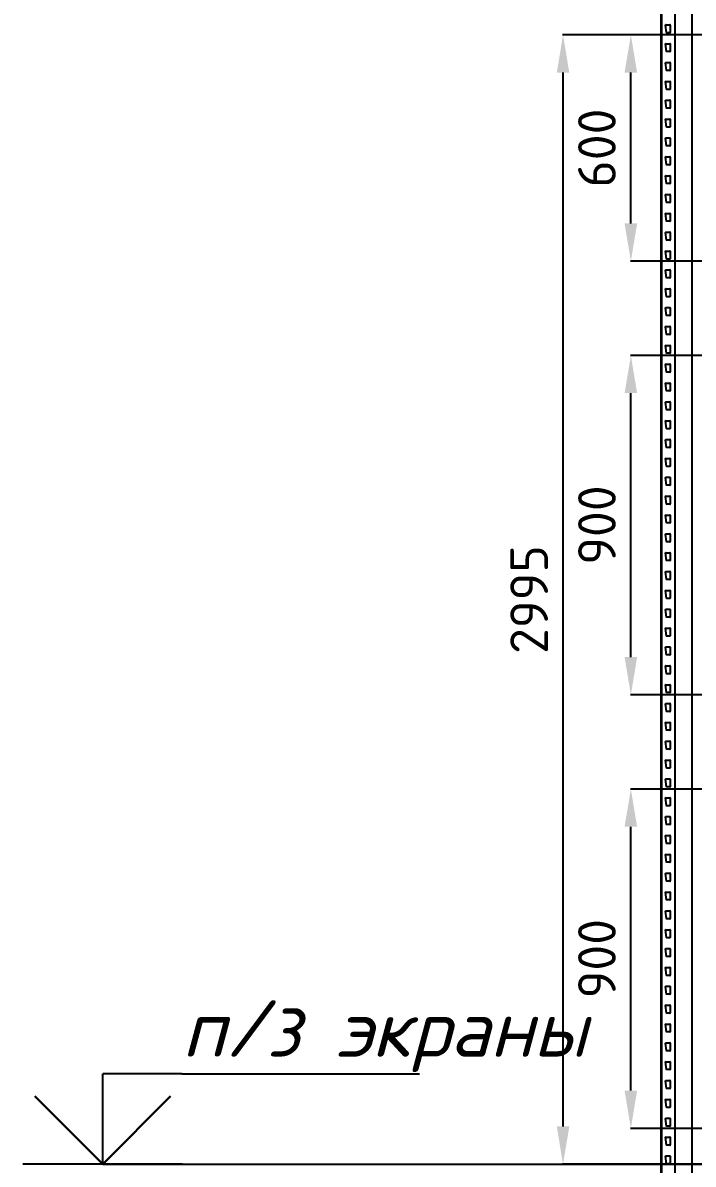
# Model space of a CAD drawing. Header units: millimetres. Extents: x 2140 to 223837, y 2113 to 170313.
# Drawn here: x 188078 to 189856, y 117609 to 120636 of the extents above; entities that cross this region are included whole.
import ezdxf
from ezdxf import colors
from ezdxf.entities.mleader import LeaderData, LeaderLine
from ezdxf.enums import TextEntityAlignment as Align
from ezdxf.math import Vec2, Vec3

# ---------------------------------------------------------------- set-up
doc = ezdxf.new("R2010")
doc.units = ezdxf.units.MM
for name, color, linetype in [('0_ANNOT_Dimensions', 7, 'Continuous'), ('2.Стойка', 7, 'Continuous'), ('Аннотации', 7, 'Continuous')]:
    doc.layers.add(name, color=color, linetype=linetype)
doc.styles.add('HILTI', font='isocpeui.ttf')
doc.styles.get("Standard").update_dxf_attribs({"font": 'isocpeur.ttf'})
doc.dimstyles.new('100', dxfattribs={"dimtxt": 100, "dimasz": 100, "dimexe": 1, "dimexo": 10, "dimgap": 40, "dimtad": 1, "dimdec": 0, "dimzin": 0, "dimdsep": 46, "dimtxsty": 'Standard', "dimcen": 0.09, "dimadec": 0, "dimazin": 0, "dimtfac": 1, "dimtdec": 0, "dimtofl": 0, "dimtmove": 0, "dimatfit": 3, "dimfxl": 1, "dimtolj": 1, "dimtzin": 0, "dimarcsym": 0})

# ---------------------------------------------------------------- blocks, each defined once
blk = doc.blocks.new('*U491')
at = {"layer": '2.Стойка', "color": 0, "linetype": 'ByBlock'}
for p, q in [((-120, 0), (-120, 12200)), ((-118, 0), (-118, 12200)), ((-82.7, 0), (-82.7, 12200)), ((-37.3, 0), (-37.3, 12200)), ((-106.1, 10880.5), (-108, 10900.5)), ((-107.5, 10901), (-96.5, 10901)), ((-96, 10900.5), (-96, 10880.5)), ((-120, 10870.5), (-118, 10870.5)), ((-96.5, 10880), (-105.6, 10880)), ((-122, 10865), (-118, 10865)), ((-120, 10859.5), (-118, 10859.5)), ((-106.1, 10830.5), (-108, 10850.5)), ((-107.5, 10851), (-96.5, 10851)), ((-96, 10850.5), (-96, 10830.5)), ((-122, 10815), (-118, 10815)), ((-120, 10820.5), (-118, 10820.5)), ((-120, 10809.5), (-118, 10809.5)), ((-96.5, 10830), (-105.6, 10830)), ((-106.1, 10780.5), (-108, 10800.5)), ((-107.5, 10801), (-96.5, 10801)), ((-96.5, 10780), (-105.6, 10780)), ((-96, 10800.5), (-96, 10780.5)), ((-122, 10765), (-118, 10765)), ((-120, 10770.5), (-118, 10770.5)), ((-120, 10759.5), (-118, 10759.5)), ((-106.1, 10730.5), (-108, 10750.5)), ((-107.5, 10751), (-96.5, 10751)), ((-96, 10750.5), (-96, 10730.5)), ((-120, 10720.5), (-118, 10720.5)), ((-96.5, 10730), (-105.6, 10730)), ((-122, 10715), (-118, 10715)), ((-120, 10709.5), (-118, 10709.5)), ((-106.1, 10680.5), (-108, 10700.5)), ((-107.5, 10701), (-96.5, 10701)), ((-96, 10700.5), (-96, 10680.5)), ((-122, 10665), (-118, 10665)), ((-120, 10670.5), (-118, 10670.5)), ((-120, 10659.5), (-118, 10659.5)), ((-96.5, 10680), (-105.6, 10680)), ((-106.1, 10630.5), (-108, 10650.5)), ((-107.5, 10651), (-96.5, 10651)), ((-96.5, 10630), (-105.6, 10630)), ((-96, 10650.5), (-96, 10630.5)), ((-122, 10615), (-118, 10615)), ((-120, 10620.5), (-118, 10620.5)), ((-120, 10609.5), (-118, 10609.5)), ((-106.1, 10580.5), (-108, 10600.5)), ((-107.5, 10601), (-96.5, 10601)), ((-96, 10600.5), (-96, 10580.5)), ((-122, 10565), (-118, 10565)), ((-120, 10570.5), (-118, 10570.5)), ((-96.5, 10580), (-105.6, 10580)), ((-120, 10559.5), (-118, 10559.5)), ((-106.1, 10530.5), (-108, 10550.5)), ((-107.5, 10551), (-96.5, 10551)), ((-96, 10550.5), (-96, 10530.5)), ((-122, 10515), (-118, 10515)), ((-120, 10520.5), (-118, 10520.5)), ((-120, 10509.5), (-118, 10509.5)), ((-96.5, 10530), (-105.6, 10530)), ((-106.1, 10480.5), (-108, 10500.5)), ((-107.5, 10501), (-96.5, 10501)), ((-96.5, 10480), (-105.6, 10480)), ((-96, 10500.5), (-96, 10480.5)), ((-122, 10465), (-118, 10465)), ((-120, 10470.5), (-118, 10470.5)), ((-120, 10459.5), (-118, 10459.5)), ((-106.1, 10430.5), (-108, 10450.5)), ((-107.5, 10451), (-96.5, 10451)), ((-96, 10450.5), (-96, 10430.5)), ((-122, 10415), (-118, 10415)), ((-120, 10420.5), (-118, 10420.5)), ((-96.5, 10430), (-105.6, 10430)), ((-120, 10409.5), (-118, 10409.5)), ((-106.1, 10380.5), (-108, 10400.5)), ((-107.5, 10401), (-96.5, 10401)), ((-96, 10400.5), (-96, 10380.5)), ((-122, 10365), (-118, 10365)), ((-120, 10370.5), (-118, 10370.5)), ((-120, 10359.5), (-118, 10359.5)), ((-96.5, 10380), (-105.6, 10380)), ((-106.1, 10330.5), (-108, 10350.5)), ((-107.5, 10351), (-96.5, 10351)), ((-96.5, 10330), (-105.6, 10330)), ((-96, 10350.5), (-96, 10330.5)), ((-122, 10315), (-118, 10315)), ((-120, 10320.5), (-118, 10320.5)), ((-120, 10309.5), (-118, 10309.5)), ((-106.1, 10280.5), (-108, 10300.5)), ((-107.5, 10301), (-96.5, 10301)), ((-96, 10300.5), (-96, 10280.5)), ((-122, 10265), (-118, 10265)), ((-120, 10270.5), (-118, 10270.5)), ((-96.5, 10280), (-105.6, 10280)), ((-120, 10259.5), (-118, 10259.5)), ((-106.1, 10230.5), (-108, 10250.5)), ((-107.5, 10251), (-96.5, 10251)), ((-96, 10250.5), (-96, 10230.5)), ((-122, 10215), (-118, 10215)), ((-120, 10220.5), (-118, 10220.5)), ((-120, 10209.5), (-118, 10209.5)), ((-96.5, 10230), (-105.6, 10230)), ((-106.1, 10180.5), (-108, 10200.5)), ((-107.5, 10201), (-96.5, 10201)), ((-96.5, 10180), (-105.6, 10180)), ((-96, 10200.5), (-96, 10180.5)), ((-122, 10165), (-118, 10165)), ((-120, 10170.5), (-118, 10170.5)), ((-120, 10159.5), (-118, 10159.5)), ((-106.1, 10130.5), (-108, 10150.5)), ((-107.5, 10151), (-96.5, 10151)), ((-96, 10150.5), (-96, 10130.5)), ((-122, 10115), (-118, 10115)), ((-120, 10120.5), (-118, 10120.5)), ((-96.5, 10130), (-105.6, 10130)), ((-120, 10109.5), (-118, 10109.5)), ((-106.1, 10080.5), (-108, 10100.5)), ((-107.5, 10101), (-96.5, 10101)), ((-96, 10100.5), (-96, 10080.5)), ((-122, 10065), (-118, 10065)), ((-120, 10070.5), (-118, 10070.5)), ((-120, 10059.5), (-118, 10059.5)), ((-106.1, 10030.5), (-108, 10050.5)), ((-107.5, 10051), (-96.5, 10051)), ((-96.5, 10080), (-105.6, 10080)), ((-96, 10050.5), (-96, 10030.5)), ((-120, 10020.5), (-118, 10020.5)), ((-96.5, 10030), (-105.6, 10030)), ((-122, 10015), (-118, 10015)), ((-120, 10009.5), (-118, 10009.5)), ((-106.1, 9980.5), (-108, 10000.5)), ((-107.5, 10001), (-96.5, 10001)), ((-96, 10000.5), (-96, 9980.5)), ((-122, 9965), (-118, 9965)), ((-120, 9970.5), (-118, 9970.5)), ((-120, 9959.5), (-118, 9959.5)), ((-96.5, 9980), (-105.6, 9980)), ((-106.1, 9930.5), (-108, 9950.5)), ((-107.5, 9951), (-96.5, 9951)), ((-96.5, 9930), (-105.6, 9930)), ((-96, 9950.5), (-96, 9930.5)), ((-122, 9915), (-118, 9915)), ((-120, 9920.5), (-118, 9920.5)), ((-120, 9909.5), (-118, 9909.5)), ((-106.1, 9880.5), (-108, 9900.5)), ((-107.5, 9901), (-96.5, 9901)), ((-96, 9900.5), (-96, 9880.5)), ((-120, 9870.5), (-118, 9870.5)), ((-96.5, 9880), (-105.6, 9880)), ((-122, 9865), (-118, 9865)), ((-120, 9859.5), (-118, 9859.5)), ((-106.1, 9830.5), (-108, 9850.5)), ((-107.5, 9851), (-96.5, 9851)), ((-96, 9850.5), (-96, 9830.5)), ((-122, 9815), (-118, 9815)), ((-120, 9820.5), (-118, 9820.5)), ((-120, 9809.5), (-118, 9809.5)), ((-96.5, 9830), (-105.6, 9830)), ((-106.1, 9780.5), (-108, 9800.5)), ((-107.5, 9801), (-96.5, 9801)), ((-96.5, 9780), (-105.6, 9780)), ((-96, 9800.5), (-96, 9780.5)), ((-122, 9765), (-118, 9765)), ((-120, 9770.5), (-118, 9770.5)), ((-120, 9759.5), (-118, 9759.5)), ((-106.1, 9730.5), (-108, 9750.5)), ((-107.5, 9751), (-96.5, 9751)), ((-96, 9750.5), (-96, 9730.5)), ((-120, 9720.5), (-118, 9720.5)), ((-96.5, 9730), (-105.6, 9730)), ((-122, 9715), (-118, 9715)), ((-120, 9709.5), (-118, 9709.5)), ((-106.1, 9680.5), (-108, 9700.5)), ((-107.5, 9701), (-96.5, 9701)), ((-96, 9700.5), (-96, 9680.5)), ((-122, 9665), (-118, 9665)), ((-120, 9670.5), (-118, 9670.5)), ((-120, 9659.5), (-118, 9659.5)), ((-96.5, 9680), (-105.6, 9680)), ((-106.1, 9630.5), (-108, 9650.5)), ((-107.5, 9651), (-96.5, 9651)), ((-96.5, 9630), (-105.6, 9630)), ((-96, 9650.5), (-96, 9630.5)), ((-122, 9615), (-118, 9615)), ((-120, 9620.5), (-118, 9620.5)), ((-120, 9609.5), (-118, 9609.5)), ((-106.1, 9580.5), (-108, 9600.5)), ((-107.5, 9601), (-96.5, 9601)), ((-96, 9600.5), (-96, 9580.5)), ((-120, 9570.5), (-118, 9570.5)), ((-96.5, 9580), (-105.6, 9580)), ((-122, 9565), (-118, 9565)), ((-120, 9559.5), (-118, 9559.5)), ((-106.1, 9530.5), (-108, 9550.5)), ((-107.5, 9551), (-96.5, 9551)), ((-96, 9550.5), (-96, 9530.5)), ((-122, 9515), (-118, 9515)), ((-120, 9520.5), (-118, 9520.5)), ((-120, 9509.5), (-118, 9509.5)), ((-96.5, 9530), (-105.6, 9530)), ((-106.1, 9480.5), (-108, 9500.5)), ((-107.5, 9501), (-96.5, 9501)), ((-96.5, 9480), (-105.6, 9480)), ((-96, 9500.5), (-96, 9480.5)), ((-122, 9465), (-118, 9465)), ((-120, 9470.5), (-118, 9470.5)), ((-120, 9459.5), (-118, 9459.5)), ((-106.1, 9430.5), (-108, 9450.5)), ((-107.5, 9451), (-96.5, 9451)), ((-96, 9450.5), (-96, 9430.5)), ((-122, 9415), (-118, 9415)), ((-120, 9420.5), (-118, 9420.5)), ((-96.5, 9430), (-105.6, 9430)), ((-120, 9409.5), (-118, 9409.5)), ((-106.1, 9380.5), (-108, 9400.5)), ((-107.5, 9401), (-96.5, 9401)), ((-96, 9400.5), (-96, 9380.5)), ((-122, 9365), (-118, 9365)), ((-120, 9370.5), (-118, 9370.5)), ((-120, 9359.5), (-118, 9359.5)), ((-96.5, 9380), (-105.6, 9380)), ((-106.1, 9330.5), (-108, 9350.5)), ((-107.5, 9351), (-96.5, 9351)), ((-96.5, 9330), (-105.6, 9330)), ((-96, 9350.5), (-96, 9330.5)), ((-122, 9315), (-118, 9315)), ((-120, 9320.5), (-118, 9320.5)), ((-120, 9309.5), (-118, 9309.5)), ((-106.1, 9280.5), (-108, 9300.5)), ((-107.5, 9301), (-96.5, 9301)), ((-96, 9300.5), (-96, 9280.5)), ((-122, 9265), (-118, 9265)), ((-120, 9270.5), (-118, 9270.5)), ((-96.5, 9280), (-105.6, 9280)), ((-120, 9259.5), (-118, 9259.5)), ((-106.1, 9230.5), (-108, 9250.5)), ((-107.5, 9251), (-96.5, 9251)), ((-96, 9250.5), (-96, 9230.5)), ((-122, 9215), (-118, 9215)), ((-120, 9220.5), (-118, 9220.5)), ((-120, 9209.5), (-118, 9209.5)), ((-96.5, 9230), (-105.6, 9230)), ((-106.1, 9180.5), (-108, 9200.5)), ((-107.5, 9201), (-96.5, 9201)), ((-96.5, 9180), (-105.6, 9180)), ((-96, 9200.5), (-96, 9180.5)), ((-122, 9165), (-118, 9165)), ((-120, 9170.5), (-118, 9170.5)), ((-120, 9159.5), (-118, 9159.5)), ((-106.1, 9130.5), (-108, 9150.5)), ((-107.5, 9151), (-96.5, 9151)), ((-96, 9150.5), (-96, 9130.5)), ((-122, 9115), (-118, 9115)), ((-120, 9120.5), (-118, 9120.5)), ((-96.5, 9130), (-105.6, 9130)), ((-120, 9109.5), (-118, 9109.5)), ((-106.1, 9080.5), (-108, 9100.5)), ((-107.5, 9101), (-96.5, 9101)), ((-96, 9100.5), (-96, 9080.5)), ((-122, 9065), (-118, 9065)), ((-120, 9070.5), (-118, 9070.5)), ((-120, 9059.5), (-118, 9059.5)), ((-96.5, 9080), (-105.6, 9080)), ((-106.1, 9030.5), (-108, 9050.5)), ((-107.5, 9051), (-96.5, 9051)), ((-96.5, 9030), (-105.6, 9030)), ((-96, 9050.5), (-96, 9030.5)), ((-122, 9015), (-118, 9015)), ((-120, 9020.5), (-118, 9020.5)), ((-120, 9009.5), (-118, 9009.5)), ((-106.1, 8980.5), (-108, 9000.5)), ((-107.5, 9001), (-96.5, 9001)), ((-96, 9000.5), (-96, 8980.5)), ((-122, 8965), (-118, 8965)), ((-120, 8970.5), (-118, 8970.5)), ((-96.5, 8980), (-105.6, 8980)), ((-120, 8959.5), (-118, 8959.5)), ((-106.1, 8930.5), (-108, 8950.5)), ((-107.5, 8951), (-96.5, 8951)), ((-96.5, 8930), (-105.6, 8930)), ((-96, 8950.5), (-96, 8930.5)), ((-122, 8915), (-118, 8915)), ((-120, 8920.5), (-118, 8920.5)), ((-120, 8909.5), (-118, 8909.5)), ((-106.1, 8880.5), (-108, 8900.5)), ((-107.5, 8901), (-96.5, 8901)), ((-96, 8900.5), (-96, 8880.5)), ((-120, 8870.5), (-118, 8870.5)), ((-96.5, 8880), (-105.6, 8880)), ((-122, 8865), (-118, 8865)), ((-120, 8859.5), (-118, 8859.5)), ((-106.1, 8830.5), (-108, 8850.5)), ((-107.5, 8851), (-96.5, 8851)), ((-96, 8850.5), (-96, 8830.5)), ((-122, 8815), (-118, 8815)), ((-120, 8820.5), (-118, 8820.5)), ((-120, 8809.5), (-118, 8809.5)), ((-96.5, 8830), (-105.6, 8830)), ((-106.1, 8780.5), (-108, 8800.5)), ((-107.5, 8801), (-96.5, 8801)), ((-96.5, 8780), (-105.6, 8780)), ((-96, 8800.5), (-96, 8780.5)), ((-122, 8765), (-118, 8765)), ((-120, 8770.5), (-118, 8770.5)), ((-120, 8759.5), (-118, 8759.5)), ((-106.1, 8730.5), (-108, 8750.5)), ((-107.5, 8751), (-96.5, 8751)), ((-96, 8750.5), (-96, 8730.5)), ((-120, 8720.5), (-118, 8720.5)), ((-96.5, 8730), (-105.6, 8730)), ((-122, 8715), (-118, 8715)), ((-120, 8709.5), (-118, 8709.5)), ((-106.1, 8680.5), (-108, 8700.5)), ((-107.5, 8701), (-96.5, 8701)), ((-96, 8700.5), (-96, 8680.5)), ((-122, 8665), (-118, 8665)), ((-120, 8670.5), (-118, 8670.5)), ((-120, 8659.5), (-118, 8659.5)), ((-96.5, 8680), (-105.6, 8680)), ((-106.1, 8630.5), (-108, 8650.5)), ((-107.5, 8651), (-96.5, 8651)), ((-96.5, 8630), (-105.6, 8630)), ((-96, 8650.5), (-96, 8630.5)), ((-122, 8615), (-118, 8615)), ((-120, 8620.5), (-118, 8620.5)), ((-120, 8609.5), (-118, 8609.5)), ((-106.1, 8580.5), (-108, 8600.5)), ((-107.5, 8601), (-96.5, 8601)), ((-96, 8600.5), (-96, 8580.5)), ((-120, 8570.5), (-118, 8570.5)), ((-96.5, 8580), (-105.6, 8580)), ((-122, 8565), (-118, 8565)), ((-120, 8559.5), (-118, 8559.5)), ((-106.1, 8530.5), (-108, 8550.5)), ((-107.5, 8551), (-96.5, 8551)), ((-96, 8550.5), (-96, 8530.5)), ((-122, 8515), (-118, 8515)), ((-120, 8520.5), (-118, 8520.5)), ((-120, 8509.5), (-118, 8509.5)), ((-96.5, 8530), (-105.6, 8530)), ((-106.1, 8480.5), (-108, 8500.5)), ((-107.5, 8501), (-96.5, 8501)), ((-96.5, 8480), (-105.6, 8480)), ((-96, 8500.5), (-96, 8480.5)), ((-122, 8465), (-118, 8465)), ((-120, 8470.5), (-118, 8470.5)), ((-120, 8459.5), (-118, 8459.5)), ((-106.1, 8430.5), (-108, 8450.5)), ((-107.5, 8451), (-96.5, 8451)), ((-96, 8450.5), (-96, 8430.5)), ((-120, 8420.5), (-118, 8420.5)), ((-96.5, 8430), (-105.6, 8430)), ((-122, 8415), (-118, 8415)), ((-120, 8409.5), (-118, 8409.5)), ((-106.1, 8380.5), (-108, 8400.5)), ((-107.5, 8401), (-96.5, 8401)), ((-96, 8400.5), (-96, 8380.5)), ((-122, 8365), (-118, 8365)), ((-120, 8370.5), (-118, 8370.5)), ((-120, 8359.5), (-118, 8359.5)), ((-96.5, 8380), (-105.6, 8380)), ((-106.1, 8330.5), (-108, 8350.5)), ((-107.5, 8351), (-96.5, 8351)), ((-96.5, 8330), (-105.6, 8330)), ((-96, 8350.5), (-96, 8330.5)), ((-122, 8315), (-118, 8315)), ((-120, 8320.5), (-118, 8320.5)), ((-120, 8309.5), (-118, 8309.5)), ((-106.1, 8280.5), (-108, 8300.5)), ((-107.5, 8301), (-96.5, 8301)), ((-96, 8300.5), (-96, 8280.5)), ((-122, 8265), (-118, 8265)), ((-120, 8270.5), (-118, 8270.5)), ((-96.5, 8280), (-105.6, 8280)), ((-120, 8259.5), (-118, 8259.5)), ((-106.1, 8230.5), (-108, 8250.5)), ((-107.5, 8251), (-96.5, 8251)), ((-96, 8250.5), (-96, 8230.5)), ((-122, 8215), (-118, 8215)), ((-120, 8220.5), (-118, 8220.5)), ((-120, 8209.5), (-118, 8209.5)), ((-96.5, 8230), (-105.6, 8230)), ((-106.1, 8180.5), (-108, 8200.5)), ((-107.5, 8201), (-96.5, 8201)), ((-96.5, 8180), (-105.6, 8180)), ((-96, 8200.5), (-96, 8180.5)), ((-122, 8165), (-118, 8165)), ((-120, 8170.5), (-118, 8170.5)), ((-120, 8159.5), (-118, 8159.5)), ((-106.1, 8130.5), (-108, 8150.5)), ((-107.5, 8151), (-96.5, 8151)), ((-96, 8150.5), (-96, 8130.5)), ((-122, 8115), (-118, 8115)), ((-120, 8120.5), (-118, 8120.5)), ((-96.5, 8130), (-105.6, 8130)), ((-120, 8109.5), (-118, 8109.5)), ((-106.1, 8080.5), (-108, 8100.5)), ((-107.5, 8101), (-96.5, 8101)), ((-96, 8100.5), (-96, 8080.5)), ((-122, 8065), (-118, 8065)), ((-120, 8070.5), (-118, 8070.5)), ((-120, 8059.5), (-118, 8059.5)), ((-96.5, 8080), (-105.6, 8080)), ((-106.1, 8030.5), (-108, 8050.5)), ((-107.5, 8051), (-96.5, 8051)), ((-96.5, 8030), (-105.6, 8030)), ((-96, 8050.5), (-96, 8030.5)), ((-122, 8015), (-118, 8015)), ((-120, 8020.5), (-118, 8020.5)), ((-120, 8009.5), (-118, 8009.5)), ((-106.1, 7980.5), (-108, 8000.5)), ((-107.5, 8001), (-96.5, 8001)), ((-96, 8000.5), (-96, 7980.5)), ((-122, 7965), (-118, 7965)), ((-120, 7970.5), (-118, 7970.5)), ((-96.5, 7980), (-105.6, 7980)), ((-120, 7959.5), (-118, 7959.5)), ((-106.1, 7930.5), (-108, 7950.5)), ((-107.5, 7951), (-96.5, 7951)), ((-96, 7950.5), (-96, 7930.5)), ((-122, 7915), (-118, 7915)), ((-120, 7920.5), (-118, 7920.5)), ((-120, 7909.5), (-118, 7909.5)), ((-107.5, 7901), (-96.5, 7901)), ((-96.5, 7930), (-105.6, 7930)), ((-106.1, 7880.5), (-108, 7900.5)), ((-96.5, 7880), (-105.6, 7880)), ((-96, 7900.5), (-96, 7880.5))]:
    blk.add_line(p, q, dxfattribs=at)
for centre, start, end in [((-107.5, 10900.5), 90, 185.4403), ((-96.5, 10900.5), 0, 90), ((-105.6, 10880.5), 185.4403, 270), ((-96.5, 10880.5), 270, 0), ((-107.5, 10850.5), 90, 185.4403), ((-96.5, 10850.5), 0, 90), ((-105.6, 10830.5), 185.4403, 270), ((-96.5, 10830.5), 270, 0), ((-107.5, 10800.5), 90, 185.4403), ((-105.6, 10780.5), 185.4403, 270), ((-96.5, 10800.5), 0, 90), ((-96.5, 10780.5), 270, 0), ((-107.5, 10750.5), 90, 185.4403), ((-96.5, 10750.5), 0, 90), ((-105.6, 10730.5), 185.4403, 270), ((-96.5, 10730.5), 270, 0), ((-107.5, 10700.5), 90, 185.4403), ((-96.5, 10700.5), 0, 90), ((-105.6, 10680.5), 185.4403, 270), ((-96.5, 10680.5), 270, 0), ((-107.5, 10650.5), 90, 185.4403), ((-105.6, 10630.5), 185.4403, 270), ((-96.5, 10650.5), 0, 90), ((-96.5, 10630.5), 270, 0), ((-107.5, 10600.5), 90, 185.4403), ((-96.5, 10600.5), 0, 90), ((-105.6, 10580.5), 185.4403, 270), ((-96.5, 10580.5), 270, 0), ((-107.5, 10550.5), 90, 185.4403), ((-96.5, 10550.5), 0, 90), ((-105.6, 10530.5), 185.4403, 270), ((-96.5, 10530.5), 270, 0), ((-107.5, 10500.5), 90, 185.4403), ((-105.6, 10480.5), 185.4403, 270), ((-96.5, 10500.5), 0, 90), ((-96.5, 10480.5), 270, 0), ((-107.5, 10450.5), 90, 185.4403), ((-96.5, 10450.5), 0, 90), ((-105.6, 10430.5), 185.4403, 270), ((-96.5, 10430.5), 270, 0), ((-107.5, 10400.5), 90, 185.4403), ((-96.5, 10400.5), 0, 90), ((-105.6, 10380.5), 185.4403, 270), ((-96.5, 10380.5), 270, 0), ((-107.5, 10350.5), 90, 185.4403), ((-105.6, 10330.5), 185.4403, 270), ((-96.5, 10350.5), 0, 90), ((-96.5, 10330.5), 270, 0), ((-107.5, 10300.5), 90, 185.4403), ((-96.5, 10300.5), 0, 90), ((-105.6, 10280.5), 185.4403, 270), ((-96.5, 10280.5), 270, 0), ((-107.5, 10250.5), 90, 185.4403), ((-96.5, 10250.5), 0, 90), ((-105.6, 10230.5), 185.4403, 270), ((-96.5, 10230.5), 270, 0), ((-107.5, 10200.5), 90, 185.4403), ((-105.6, 10180.5), 185.4403, 270), ((-96.5, 10200.5), 0, 90), ((-96.5, 10180.5), 270, 0), ((-107.5, 10150.5), 90, 185.4403), ((-96.5, 10150.5), 0, 90), ((-105.6, 10130.5), 185.4403, 270), ((-96.5, 10130.5), 270, 0), ((-107.5, 10100.5), 90, 185.4403), ((-105.6, 10080.5), 185.4403, 270), ((-96.5, 10100.5), 0, 90), ((-96.5, 10080.5), 270, 0), ((-107.5, 10050.5), 90, 185.4403), ((-96.5, 10050.5), 0, 90), ((-105.6, 10030.5), 185.4403, 270), ((-96.5, 10030.5), 270, 0), ((-107.5, 10000.5), 90, 185.4403), ((-96.5, 10000.5), 0, 90), ((-105.6, 9980.5), 185.4403, 270), ((-96.5, 9980.5), 270, 0), ((-107.5, 9950.5), 90, 185.4403), ((-105.6, 9930.5), 185.4403, 270), ((-96.5, 9950.5), 0, 90), ((-96.5, 9930.5), 270, 0), ((-107.5, 9900.5), 90, 185.4403), ((-96.5, 9900.5), 0, 90), ((-105.6, 9880.5), 185.4403, 270), ((-96.5, 9880.5), 270, 0), ((-107.5, 9850.5), 90, 185.4403), ((-96.5, 9850.5), 0, 90), ((-105.6, 9830.5), 185.4403, 270), ((-96.5, 9830.5), 270, 0), ((-107.5, 9800.5), 90, 185.4403), ((-105.6, 9780.5), 185.4403, 270), ((-96.5, 9800.5), 0, 90), ((-96.5, 9780.5), 270, 0), ((-107.5, 9750.5), 90, 185.4403), ((-96.5, 9750.5), 0, 90), ((-105.6, 9730.5), 185.4403, 270), ((-96.5, 9730.5), 270, 0), ((-107.5, 9700.5), 90, 185.4403), ((-96.5, 9700.5), 0, 90), ((-105.6, 9680.5), 185.4403, 270), ((-96.5, 9680.5), 270, 0), ((-107.5, 9650.5), 90, 185.4403), ((-105.6, 9630.5), 185.4403, 270), ((-96.5, 9650.5), 0, 90), ((-96.5, 9630.5), 270, 0), ((-107.5, 9600.5), 90, 185.4403), ((-96.5, 9600.5), 0, 90), ((-105.6, 9580.5), 185.4403, 270), ((-96.5, 9580.5), 270, 0), ((-107.5, 9550.5), 90, 185.4403), ((-96.5, 9550.5), 0, 90), ((-105.6, 9530.5), 185.4403, 270), ((-96.5, 9530.5), 270, 0), ((-107.5, 9500.5), 90, 185.4403), ((-105.6, 9480.5), 185.4403, 270), ((-96.5, 9500.5), 0, 90), ((-96.5, 9480.5), 270, 0), ((-107.5, 9450.5), 90, 185.4403), ((-96.5, 9450.5), 0, 90), ((-105.6, 9430.5), 185.4403, 270), ((-96.5, 9430.5), 270, 0), ((-107.5, 9400.5), 90, 185.4403), ((-96.5, 9400.5), 0, 90), ((-105.6, 9380.5), 185.4403, 270), ((-96.5, 9380.5), 270, 0), ((-107.5, 9350.5), 90, 185.4403), ((-105.6, 9330.5), 185.4403, 270), ((-96.5, 9350.5), 0, 90), ((-96.5, 9330.5), 270, 0), ((-107.5, 9300.5), 90, 185.4403), ((-96.5, 9300.5), 0, 90), ((-105.6, 9280.5), 185.4403, 270), ((-96.5, 9280.5), 270, 0), ((-107.5, 9250.5), 90, 185.4403), ((-96.5, 9250.5), 0, 90), ((-105.6, 9230.5), 185.4403, 270), ((-96.5, 9230.5), 270, 0), ((-107.5, 9200.5), 90, 185.4403), ((-105.6, 9180.5), 185.4403, 270), ((-96.5, 9200.5), 0, 90), ((-96.5, 9180.5), 270, 0), ((-107.5, 9150.5), 90, 185.4403), ((-96.5, 9150.5), 0, 90), ((-105.6, 9130.5), 185.4403, 270), ((-96.5, 9130.5), 270, 0), ((-107.5, 9100.5), 90, 185.4403), ((-96.5, 9100.5), 0, 90), ((-105.6, 9080.5), 185.4403, 270), ((-96.5, 9080.5), 270, 0), ((-107.5, 9050.5), 90, 185.4403), ((-105.6, 9030.5), 185.4403, 270), ((-96.5, 9050.5), 0, 90), ((-96.5, 9030.5), 270, 0), ((-107.5, 9000.5), 90, 185.4403), ((-96.5, 9000.5), 0, 90), ((-105.6, 8980.5), 185.4403, 270), ((-96.5, 8980.5), 270, 0), ((-107.5, 8950.5), 90, 185.4403), ((-105.6, 8930.5), 185.4403, 270), ((-96.5, 8950.5), 0, 90), ((-96.5, 8930.5), 270, 0), ((-107.5, 8900.5), 90, 185.4403), ((-96.5, 8900.5), 0, 90), ((-105.6, 8880.5), 185.4403, 270), ((-96.5, 8880.5), 270, 0), ((-107.5, 8850.5), 90, 185.4403), ((-96.5, 8850.5), 0, 90), ((-105.6, 8830.5), 185.4403, 270), ((-96.5, 8830.5), 270, 0), ((-107.5, 8800.5), 90, 185.4403), ((-105.6, 8780.5), 185.4403, 270), ((-96.5, 8800.5), 0, 90), ((-96.5, 8780.5), 270, 0), ((-107.5, 8750.5), 90, 185.4403), ((-96.5, 8750.5), 0, 90), ((-105.6, 8730.5), 185.4403, 270), ((-96.5, 8730.5), 270, 0), ((-107.5, 8700.5), 90, 185.4403), ((-96.5, 8700.5), 0, 90), ((-105.6, 8680.5), 185.4403, 270), ((-96.5, 8680.5), 270, 0), ((-107.5, 8650.5), 90, 185.4403), ((-105.6, 8630.5), 185.4403, 270), ((-96.5, 8650.5), 0, 90), ((-96.5, 8630.5), 270, 0), ((-107.5, 8600.5), 90, 185.4403), ((-96.5, 8600.5), 0, 90), ((-105.6, 8580.5), 185.4403, 270), ((-96.5, 8580.5), 270, 0), ((-107.5, 8550.5), 90, 185.4403), ((-96.5, 8550.5), 0, 90), ((-105.6, 8530.5), 185.4403, 270), ((-96.5, 8530.5), 270, 0), ((-107.5, 8500.5), 90, 185.4403), ((-105.6, 8480.5), 185.4403, 270), ((-96.5, 8500.5), 0, 90), ((-96.5, 8480.5), 270, 0), ((-107.5, 8450.5), 90, 185.4403), ((-96.5, 8450.5), 0, 90), ((-105.6, 8430.5), 185.4403, 270), ((-96.5, 8430.5), 270, 0), ((-107.5, 8400.5), 90, 185.4403), ((-96.5, 8400.5), 0, 90), ((-105.6, 8380.5), 185.4403, 270), ((-96.5, 8380.5), 270, 0), ((-107.5, 8350.5), 90, 185.4403), ((-105.6, 8330.5), 185.4403, 270), ((-96.5, 8350.5), 0, 90), ((-96.5, 8330.5), 270, 0), ((-107.5, 8300.5), 90, 185.4403), ((-96.5, 8300.5), 0, 90), ((-105.6, 8280.5), 185.4403, 270), ((-96.5, 8280.5), 270, 0), ((-107.5, 8250.5), 90, 185.4403), ((-96.5, 8250.5), 0, 90), ((-105.6, 8230.5), 185.4403, 270), ((-96.5, 8230.5), 270, 0), ((-107.5, 8200.5), 90, 185.4403), ((-105.6, 8180.5), 185.4403, 270), ((-96.5, 8200.5), 0, 90), ((-96.5, 8180.5), 270, 0), ((-107.5, 8150.5), 90, 185.4403), ((-96.5, 8150.5), 0, 90), ((-105.6, 8130.5), 185.4403, 270), ((-96.5, 8130.5), 270, 0), ((-107.5, 8100.5), 90, 185.4403), ((-96.5, 8100.5), 0, 90), ((-105.6, 8080.5), 185.4403, 270), ((-96.5, 8080.5), 270, 0), ((-107.5, 8050.5), 90, 185.4403), ((-105.6, 8030.5), 185.4403, 270), ((-96.5, 8050.5), 0, 90), ((-96.5, 8030.5), 270, 0), ((-107.5, 8000.5), 90, 185.4403), ((-96.5, 8000.5), 0, 90), ((-105.6, 7980.5), 185.4403, 270), ((-96.5, 7980.5), 270, 0), ((-107.5, 7950.5), 90, 185.4403), ((-96.5, 7950.5), 0, 90), ((-107.5, 7900.5), 90, 185.4403), ((-105.6, 7930.5), 185.4403, 270), ((-96.5, 7930.5), 270, 0), ((-96.5, 7900.5), 0, 90), ((-105.6, 7880.5), 185.4403, 270), ((-96.5, 7880.5), 270, 0)]:
    blk.add_arc(centre, 0.5, start, end, dxfattribs=at)
blk = doc.blocks.new('*U756')
at = {"color": 0, "linetype": 'Continuous', "lineweight": -2}
for p, q in [((0, 0), (0, 4)), ((3.5, 4), (0, 4)), ((3.5, 4), (14, 4)), ((3.529, 0), (-3.529, 0))]:
    blk.add_line(p, q, dxfattribs=at)
at = {"color": 0, "linetype": 'Continuous', "lineweight": 30}
for p, q in [((-3, 3), (0, 0)), ((0, 0), (3, 3))]:
    blk.add_line(p, q, dxfattribs=at)
at = {"color": 0, "linetype": 'Continuous', "lineweight": -2, "style": 'HILTI'}
blk.add_attdef('ОТМЕТКА', (3.5, 4.75), '', height=2.5, dxfattribs=at)
blk.add_attdef('Комментарий', text='', height=2.5, dxfattribs=at).set_placement((3.5, 3.5), align=Align.TOP_LEFT)
blk = doc.blocks.new('*U1150')
at = {"color": 6}
blk.add_line((-1179, -217.5), (1390.7, -217.5), dxfattribs=at)
at = {"color": 6, "xscale": 60, "yscale": 60, "zscale": 60}
blk.add_blockref('*U756', (-1179, -217.5), dxfattribs=at).add_auto_attribs({'ОТМЕТКА': 'п/з экраны'})
blk = doc.blocks.new('*U1151')
at = {"color": 0, "linetype": 'ByBlock', "lineweight": -2, "transparency": 16777216}
blk.add_blockref('*U1150', (0, 4000), dxfattribs=at)
blk = doc.blocks.new('*D1159')
at = {"layer": '0_ANNOT_Dimensions', "color": 0, "lineweight": -2, "transparency": 16777216}
for p, q in [((189961, 118603.8), (189689.8, 118603.8)), ((189690.8, 117803.8), (189690.8, 118503.8)), ((189961, 117703.8), (189689.8, 117703.8))]:
    blk.add_line(p, q, dxfattribs=at)
at = {"layer": '0_ANNOT_Dimensions', "color": 0, "transparency": 16777216}
for points in [[(189674.1, 118503.8), (189707.4, 118503.8), (189690.8, 118603.8)], [(189674.1, 117803.8), (189707.4, 117803.8), (189690.8, 117703.8)]]:
    blk.add_solid(points, dxfattribs=at)
at = {"layer": 'Defpoints', "color": 0, "transparency": 16777216}
for p in [(189690.8, 118603.8), (189971, 118603.8), (189971, 117703.8)]:
    blk.add_point(p, dxfattribs=at)
at = {"layer": '0_ANNOT_Dimensions', "color": 0, "transparency": 16777216, "insert": (189600.8, 118153.8), "char_height": 100, "attachment_point": 5, "rotation": 90}
blk.add_mtext('\\A1;900', dxfattribs=at)
blk = doc.blocks.new('*D1568')
at = {"layer": '0_ANNOT_Dimensions', "color": 0, "lineweight": -2, "transparency": 16777216}
for p, q in [((189961, 120603.8), (189509.9, 120603.8)), ((189510.9, 117708.8), (189510.9, 120503.8)), ((189961, 117608.8), (189509.9, 117608.8))]:
    blk.add_line(p, q, dxfattribs=at)
at = {"layer": '0_ANNOT_Dimensions', "color": 0, "transparency": 16777216}
for points in [[(189494.3, 120503.8), (189527.6, 120503.8), (189510.9, 120603.8)], [(189494.3, 117708.8), (189527.6, 117708.8), (189510.9, 117608.8)]]:
    blk.add_solid(points, dxfattribs=at)
at = {"layer": 'Defpoints', "color": 0, "transparency": 16777216}
for p in [(189510.9, 120603.8), (189971, 120603.8), (189971, 117608.8)]:
    blk.add_point(p, dxfattribs=at)
at = {"layer": '0_ANNOT_Dimensions', "color": 0, "transparency": 16777216, "insert": (189420.9, 119106.3), "char_height": 100, "attachment_point": 5, "rotation": 90}
blk.add_mtext('\\A1;2995', dxfattribs=at)
blk = doc.blocks.new('*D1585')
at = {"layer": '0_ANNOT_Dimensions', "color": 0, "lineweight": -2, "transparency": 16777216}
for p, q in [((189961, 119753.8), (189689.8, 119753.8)), ((189690.8, 118953.8), (189690.8, 119653.8)), ((189961, 118853.8), (189689.8, 118853.8))]:
    blk.add_line(p, q, dxfattribs=at)
at = {"layer": '0_ANNOT_Dimensions', "color": 0, "transparency": 16777216}
for points in [[(189674.1, 119653.8), (189707.4, 119653.8), (189690.8, 119753.8)], [(189674.1, 118953.8), (189707.4, 118953.8), (189690.8, 118853.8)]]:
    blk.add_solid(points, dxfattribs=at)
at = {"layer": 'Defpoints', "color": 0, "transparency": 16777216}
for p in [(189690.8, 119753.8), (189971, 119753.8), (189971, 118853.8)]:
    blk.add_point(p, dxfattribs=at)
at = {"layer": '0_ANNOT_Dimensions', "color": 0, "transparency": 16777216, "insert": (189600.8, 119303.8), "char_height": 100, "attachment_point": 5, "rotation": 90}
blk.add_mtext('\\A1;900', dxfattribs=at)
blk = doc.blocks.new('*D1586')
at = {"layer": '0_ANNOT_Dimensions', "color": 0, "lineweight": -2, "transparency": 16777216}
for p, q in [((189961, 120603.8), (189689.8, 120603.8)), ((189690.8, 120103.8), (189690.8, 120503.8)), ((189961, 120003.8), (189689.8, 120003.8))]:
    blk.add_line(p, q, dxfattribs=at)
at = {"layer": '0_ANNOT_Dimensions', "color": 0, "transparency": 16777216}
for points in [[(189674.1, 120503.8), (189707.4, 120503.8), (189690.8, 120603.8)], [(189674.1, 120103.8), (189707.4, 120103.8), (189690.8, 120003.8)]]:
    blk.add_solid(points, dxfattribs=at)
at = {"layer": 'Defpoints', "color": 0, "transparency": 16777216}
for p in [(189690.8, 120603.8), (189971, 120603.8), (189971, 120003.8)]:
    blk.add_point(p, dxfattribs=at)
at = {"layer": '0_ANNOT_Dimensions', "color": 0, "transparency": 16777216, "insert": (189600.8, 120303.8), "char_height": 100, "attachment_point": 5, "rotation": 90}
blk.add_mtext('\\A1;600', dxfattribs=at)

msp = doc.modelspace()

# ---------------------------------------------------------------- block references
msp.add_blockref('*U1151', (189468.8, 113826.3))
at = {"layer": '2.Стойка', "color": 0}
msp.add_blockref('*U491', (189891, 109729.5), dxfattribs=at)

# ---------------------------------------------------------------- dimensions: what is measured, and where the dimension line sits
at = {"layer": '0_ANNOT_Dimensions'}
for base, p1, p2, picture, middle in [((189510.9, 120603.8), (189971, 117608.8), (189971, 120603.8), '*D1568', (189420.9, 119106.3)), ((189690.8, 120603.8), (189971, 120003.8), (189971, 120603.8), '*D1586', (189600.8, 120303.8)), ((189690.8, 119753.8), (189971, 118853.8), (189971, 119753.8), '*D1585', (189600.8, 119303.8)), ((189690.8, 118603.8), (189971, 117703.8), (189971, 118603.8), '*D1159', (189600.8, 118153.8))]:
    dim = msp.add_linear_dim(base=base, p1=p1, p2=p2, angle=90, dimstyle='100', dxfattribs=at)
    dim.commit()
    dim.dimension.update_dxf_attribs({"geometry": picture, "text_midpoint": middle})

# ---------------------------------------------------------------- leaders
at = {"layer": 'Аннотации', "color": 1}
ml = msp.add_multileader_mtext('Standard', dxfattribs=at)
ml.set_content('\\A1;ВНИМАНИЕ!\\PУтвердить кол-во ярусов и высоту рамы при запуске заказа!', color=1)
ml.set_leader_properties()
ml.build(insert=Vec2(0, 0))
ml.multileader.update_dxf_attribs({"text_left_attachment_type": 5, "text_right_attachment_type": 5, "arrow_head_size": 150})
ctx = ml.context
ctx.base_point, ctx.char_height, ctx.arrow_head_size, ctx.landing_gap_size, ctx.plane_origin = Vec3(189552, 122269.2), 150, 150, 50, Vec3(193041.1, 123339.5)
ctx.left_attachment, ctx.right_attachment = 5, 5
notes = []
notes.append((ctx, [(1, (1, 1, 0), (195592.5, 122269.2), (-1, 0), 8, [(0, [(196779.5, 121388.9)], 0, [])])]))
ctx.mtext.insert, ctx.mtext.flow_direction = Vec3(189602, 122714.2), 5
for ctx, leaders in notes:
    for number, flags, end, landing, length, lines in leaders:
        leader = LeaderData()
        leader.index, (leader.has_last_leader_line, leader.has_dogleg_vector, leader.attachment_direction) = number, flags
        leader.last_leader_point, leader.dogleg_vector, leader.dogleg_length = Vec3(end), Vec3(landing), length
        for number, points, colour, breaks in lines:
            line = LeaderLine()
            line.index, line.vertices, line.color, line.breaks = number, Vec3.list(points), colors.encode_raw_color(colour), breaks
            leader.lines.append(line)
        ctx.leaders.append(leader)

doc.saveas('drawing.dxf')
